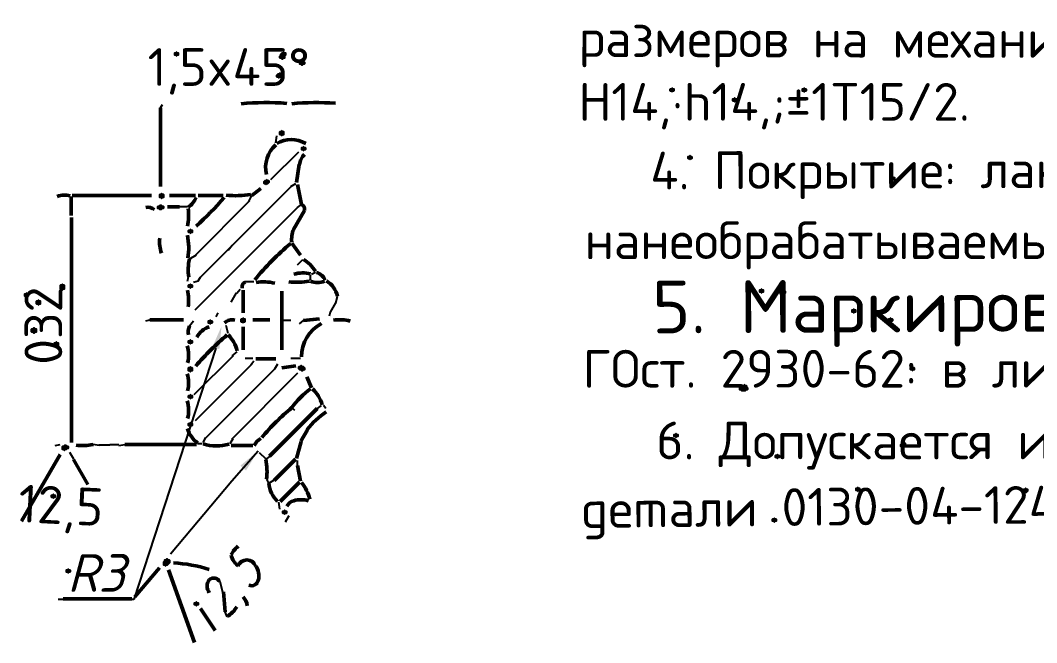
# Model space of a CAD drawing. Header units: millimetres. Extents: x -6 to 427, y -3 to 297.
# Drawn here: x 162.2 to 297.1, y 86.6 to 169.1 of the extents above; entities that cross this region are included whole.
import ezdxf

# ---------------------------------------------------------------- set-up
doc = ezdxf.new("R2010")
doc.units = ezdxf.units.MM
for name, color, linetype, lineweight in [('DIMS', 4, 'Continuous', 25), ('MAIN', 7, 'Continuous', 50), ('TEXT', 7, 'Continuous', 25), ('THIN', 3, 'Continuous', 25)]:
    doc.layers.add(name, color=color, linetype=linetype, lineweight=lineweight)
doc.styles.add('ESKD', font='isocpeur.ttf', dxfattribs={"oblique": 15})
doc.dimstyles.new('ESKD', dxfattribs={"dimtxt": 5, "dimasz": 3, "dimexe": 2, "dimexo": 0, "dimgap": 1, "dimtad": 1, "dimtxsty": 'ESKD', "dimcen": 2.5, "dimclrd": 256, "dimclre": 256, "dimclrt": 256, "dimadec": 0, "dimazin": 3, "dimtfac": 1, "dimtmove": 0, "dimatfit": 3, "dimlwd": 25, "dimlwe": 25})

# ---------------------------------------------------------------- blocks, each defined once
blk = doc.blocks.new('_CLOSEDFILLED')
at = {"color": 0, "linetype": 'BYBLOCK'}
blk.add_solid([(-1, 0.164), (0, 0), (-1, -0.164)], dxfattribs=at)
blk = doc.blocks.new('*D11')
at = {"lineweight": 25}
for p, q in [((188.17, 125.64), (177.28, 92.33)), ((177.28, 92.33), (167.28, 92.33))]:
    blk.add_line(p, q, dxfattribs=at)
at = {"layer": 'Defpoints'}
for p in [(188.93, 128.54), (188.21, 125.76)]:
    blk.add_point(p, dxfattribs=at)
at = {"layer": 'DIMS', "xscale": 3, "yscale": 3, "rotation": 75.3812274591159}
blk.add_blockref('_CLOSEDFILLED', (188.93, 128.54), dxfattribs=at)
at = {"layer": 'DIMS', "insert": (172.28, 95.83), "char_height": 5, "attachment_point": 5, "style": 'ESKD'}
blk.add_mtext('R3', dxfattribs=at)

msp = doc.modelspace()

# ---------------------------------------------------------------- hatches: boundary and pattern name
at = {"layer": 'DIMS'}
h = msp.add_hatch(color=256, dxfattribs=at)
h.dxf.hatch_style = 1
h.paths.add_polyline_path([(182.955, 165.044), (182.824, 164.912), (182.692, 164.912), (182.56, 164.78), (182.56, 164.516), (182.692, 164.384), (182.824, 164.384), (182.955, 164.252), (183.087, 164.384), (183.219, 164.384), (183.351, 164.516), (183.351, 164.78), (183.219, 164.912), (183.087, 164.912)])
h = msp.add_hatch(color=256, dxfattribs=at)
h.dxf.hatch_style = 1
h.paths.add_polyline_path([(197.186, 165.044), (197.054, 164.912), (196.922, 164.912), (196.659, 164.648), (196.659, 164.516), (196.527, 164.384), (196.527, 164.119), (196.659, 163.987), (196.791, 163.987), (196.922, 163.855), (197.054, 163.855), (197.186, 163.987), (197.318, 163.987), (197.449, 164.119), (197.449, 164.384), (197.581, 164.516), (197.581, 164.78), (197.449, 164.912), (197.318, 164.912)])
h = msp.add_hatch(color=256, dxfattribs=at)
h.dxf.hatch_style = 1
h.paths.add_polyline_path([(199.558, 163.855), (199.426, 163.723), (199.294, 163.723), (199.162, 163.591), (199.162, 163.327), (199.294, 163.195), (199.426, 163.195), (199.558, 163.063), (199.689, 163.063), (199.821, 163.195), (199.953, 163.195), (200.085, 163.327), (200.085, 163.591), (199.953, 163.723), (199.821, 163.723), (199.689, 163.855)])
h = msp.add_hatch(color=256, dxfattribs=at)
h.dxf.hatch_style = 1
h.paths.add_polyline_path([(196.659, 162.27), (196.527, 162.138), (196.395, 162.138), (196.132, 161.874), (196.132, 161.61), (196.264, 161.478), (196.395, 161.478), (196.527, 161.346), (196.659, 161.478), (196.791, 161.478), (197.054, 161.742), (197.054, 162.006), (196.922, 162.138), (196.791, 162.138)])
h = msp.add_hatch(color=256, dxfattribs=at)
h.dxf.hatch_style = 1
h.paths.add_polyline_path([(248.706, 160.289), (248.574, 160.157), (248.442, 160.157), (248.311, 160.025), (248.311, 159.761), (248.442, 159.628), (248.574, 159.628), (248.706, 159.496), (248.838, 159.628), (248.969, 159.628), (249.101, 159.761), (249.101, 160.025), (248.969, 160.157), (248.838, 160.157)])
h = msp.add_hatch(color=256, dxfattribs=at)
h.dxf.hatch_style = 1
h.paths.add_polyline_path([(266.231, 160.289), (266.099, 160.157), (265.967, 160.157), (265.835, 160.025), (265.835, 159.761), (265.967, 159.628), (266.099, 159.628), (266.231, 159.496), (266.362, 159.628), (266.494, 159.628), (266.626, 159.761), (266.626, 160.025), (266.494, 160.157), (266.362, 160.157)])
h = msp.add_hatch(color=256, dxfattribs=at)
h.dxf.hatch_style = 1
h.paths.add_polyline_path([(257.007, 158.968), (256.875, 158.836), (256.744, 158.836), (256.612, 158.704), (256.612, 158.44), (256.744, 158.308), (256.875, 158.308), (257.007, 158.175), (257.139, 158.308), (257.271, 158.308), (257.402, 158.44), (257.402, 158.704), (257.271, 158.836), (257.139, 158.836)])
h = msp.add_hatch(color=256, dxfattribs=at)
h.dxf.hatch_style = 1
h.paths.add_polyline_path([(196.922, 154.609), (196.791, 154.477), (196.659, 154.477), (196.527, 154.345), (196.527, 153.949), (196.659, 153.817), (196.791, 153.817), (196.922, 153.684), (197.054, 153.817), (197.186, 153.817), (197.318, 153.949), (197.318, 154.345), (197.186, 154.477), (197.054, 154.477)])
h = msp.add_hatch(color=256, dxfattribs=at)
h.dxf.hatch_style = 1
h.paths.add_polyline_path([(199.821, 152.496), (199.689, 152.364), (199.558, 152.364), (199.426, 152.231), (199.426, 151.967), (199.558, 151.835), (199.689, 151.835), (199.821, 151.703), (199.953, 151.835), (200.085, 151.835), (200.216, 151.967), (200.216, 152.231), (200.085, 152.364), (199.953, 152.364)])
h = msp.add_hatch(color=256, dxfattribs=at)
h.dxf.hatch_style = 1
h.paths.add_polyline_path([(251.078, 151.307), (250.946, 151.175), (250.814, 151.175), (250.682, 151.043), (250.682, 150.779), (250.814, 150.646), (250.946, 150.646), (251.078, 150.514), (251.209, 150.646), (251.341, 150.646), (251.473, 150.779), (251.473, 151.043), (251.341, 151.175), (251.209, 151.175)])
h = msp.add_hatch(color=256, dxfattribs=at)
h.dxf.hatch_style = 1
h.paths.add_polyline_path([(277.958, 148.533), (277.826, 148.401), (277.694, 148.401), (277.562, 148.269), (277.562, 148.005), (277.694, 147.873), (277.826, 147.873), (277.958, 147.74), (278.089, 147.873), (278.221, 147.873), (278.353, 148.005), (278.353, 148.269), (278.221, 148.401), (278.089, 148.401)])
h = msp.add_hatch(color=256, dxfattribs=at)
h.dxf.hatch_style = 1
h.paths.add_polyline_path([(194.946, 148.137), (194.814, 148.005), (194.682, 148.005), (194.419, 147.74), (194.419, 147.476), (194.551, 147.344), (194.682, 147.344), (194.814, 147.212), (194.946, 147.344), (195.078, 147.344), (195.341, 147.608), (195.341, 147.873), (195.209, 148.005), (195.078, 148.005)])
h = msp.add_hatch(color=256, dxfattribs=at)
h.dxf.hatch_style = 1
h.paths.add_polyline_path([(180.979, 146.288), (180.847, 146.155), (180.715, 146.155), (180.584, 146.023), (180.584, 145.627), (180.715, 145.495), (180.847, 145.495), (180.979, 145.363), (181.111, 145.495), (181.242, 145.495), (181.374, 145.627), (181.374, 146.023), (181.242, 146.155), (181.111, 146.155)])
h = msp.add_hatch(color=256, dxfattribs=at)
h.dxf.hatch_style = 1
h.paths.add_polyline_path([(180.715, 144.702), (180.584, 144.57), (180.452, 144.57), (180.32, 144.438), (180.32, 144.174), (180.452, 144.042), (180.584, 144.042), (180.715, 143.91), (180.979, 143.91), (181.111, 144.042), (181.242, 144.042), (181.374, 144.174), (181.374, 144.438), (181.242, 144.57), (181.111, 144.57), (180.979, 144.702)])
h = msp.add_hatch(color=256, dxfattribs=at)
h.dxf.hatch_style = 1
h.paths.add_polyline_path([(184.8, 141.532), (184.668, 141.4), (184.536, 141.4), (184.405, 141.268), (184.405, 141.004), (184.536, 140.872), (184.668, 140.872), (184.8, 140.74), (184.932, 140.872), (185.064, 140.872), (185.195, 141.004), (185.195, 141.268), (185.064, 141.4), (184.932, 141.4)])
h = msp.add_hatch(color=256, dxfattribs=at)
h.dxf.hatch_style = 1
h.paths.add_polyline_path([(167.802, 134.268), (167.671, 134.135), (167.539, 134.135), (167.407, 134.003), (167.407, 133.475), (167.539, 133.343), (167.671, 133.343), (167.802, 133.211), (167.934, 133.343), (168.066, 133.343), (168.198, 133.475), (168.198, 134.003), (168.066, 134.135), (167.934, 134.135)])
h = msp.add_hatch(color=256, dxfattribs=at)
h.dxf.hatch_style = 1
h.paths.add_polyline_path([(184.8, 134.268), (184.668, 134.135), (184.536, 134.135), (184.405, 134.003), (184.405, 133.739), (184.536, 133.607), (184.668, 133.607), (184.8, 133.475), (184.932, 133.607), (185.064, 133.607), (185.195, 133.739), (185.195, 134.003), (185.064, 134.135), (184.932, 134.135)])
h = msp.add_hatch(color=256, dxfattribs=at)
h.dxf.hatch_style = 1
h.paths.add_polyline_path([(260.565, 133.607), (260.433, 133.475), (260.301, 133.475), (260.169, 133.343), (260.169, 133.079), (260.301, 132.947), (260.433, 132.947), (260.565, 132.815), (260.696, 132.947), (260.828, 132.947), (260.96, 133.079), (260.96, 133.343), (260.828, 133.475), (260.696, 133.475)])
h = msp.add_hatch(color=256, dxfattribs=at)
h.dxf.hatch_style = 1
h.paths.add_polyline_path([(163.059, 133.079), (162.927, 132.947), (162.795, 132.947), (162.664, 132.815), (162.664, 132.55), (162.795, 132.418), (162.927, 132.418), (163.059, 132.286), (163.191, 132.418), (163.322, 132.418), (163.454, 132.55), (163.454, 132.815), (163.322, 132.947), (163.191, 132.947)])
h = msp.add_hatch(color=256, dxfattribs=at)
h.dxf.hatch_style = 1
h.paths.add_polyline_path([(164.64, 132.154), (164.508, 132.022), (164.376, 132.022), (164.245, 131.89), (164.245, 131.494), (164.376, 131.362), (164.508, 131.362), (164.64, 131.229), (164.772, 131.362), (164.904, 131.362), (165.035, 131.494), (165.035, 131.89), (164.904, 132.022), (164.772, 132.022)])
h = msp.add_hatch(color=256, dxfattribs=at)
h.dxf.hatch_style = 1
h.paths.add_polyline_path([(263.464, 133.475), (263.332, 133.343), (263.2, 133.343), (262.936, 133.079), (262.936, 132.815), (263.068, 132.682), (263.2, 132.682), (263.332, 132.55), (263.464, 132.682), (263.595, 132.682), (263.859, 132.947), (263.859, 133.211), (263.727, 133.343), (263.595, 133.343)])
h = msp.add_hatch(color=256, dxfattribs=at)
h.dxf.hatch_style = 1
h.paths.add_polyline_path([(272.819, 130.965), (272.687, 130.833), (272.555, 130.833), (272.424, 130.701), (272.424, 130.437), (272.555, 130.305), (272.687, 130.305), (272.819, 130.173), (272.951, 130.305), (273.082, 130.305), (273.214, 130.437), (273.214, 130.701), (273.082, 130.833), (272.951, 130.833)])
h = msp.add_hatch(color=256, dxfattribs=at)
h.dxf.hatch_style = 1
h.paths.add_polyline_path([(187.435, 129.512), (187.304, 129.38), (187.172, 129.38), (187.04, 129.248), (187.04, 128.984), (187.172, 128.852), (187.304, 128.852), (187.435, 128.72), (187.567, 128.852), (187.699, 128.852), (187.831, 128.984), (187.831, 129.248), (187.699, 129.38), (187.567, 129.38)])
h = msp.add_hatch(color=256, dxfattribs=at)
h.dxf.hatch_style = 1
h.paths.add_polyline_path([(191.784, 129.777), (191.652, 129.644), (191.52, 129.644), (191.388, 129.512), (191.388, 129.116), (191.52, 128.984), (191.652, 128.984), (191.784, 128.852), (191.915, 128.984), (192.047, 128.984), (192.179, 129.116), (192.179, 129.512), (192.047, 129.644), (191.915, 129.644)])
h = msp.add_hatch(color=256, dxfattribs=at)
h.dxf.hatch_style = 1
h.paths.add_polyline_path([(277.694, 129.777), (277.562, 129.644), (277.431, 129.644), (277.299, 129.512), (277.299, 129.248), (277.431, 129.116), (277.562, 129.116), (277.694, 128.984), (277.826, 129.116), (277.958, 129.116), (278.089, 129.248), (278.089, 129.512), (277.958, 129.644), (277.826, 129.644)])
h = msp.add_hatch(color=256, dxfattribs=at)
h.dxf.hatch_style = 1
h.paths.add_polyline_path([(163.981, 128.456), (163.849, 128.324), (163.718, 128.324), (163.586, 128.191), (163.586, 127.795), (163.718, 127.663), (163.849, 127.663), (163.981, 127.531), (164.113, 127.531), (164.245, 127.663), (164.376, 127.663), (164.508, 127.795), (164.508, 128.191), (164.376, 128.324), (164.245, 128.324), (164.113, 128.456)])
h = msp.add_hatch(color=256, dxfattribs=at)
h.dxf.hatch_style = 1
h.paths.add_polyline_path([(184.8, 126.871), (184.668, 126.738), (184.536, 126.738), (184.405, 126.606), (184.405, 126.342), (184.536, 126.21), (184.668, 126.21), (184.8, 126.078), (184.932, 126.21), (185.064, 126.21), (185.195, 126.342), (185.195, 126.606), (185.064, 126.738), (184.932, 126.738)])
h = msp.add_hatch(color=256, dxfattribs=at)
h.dxf.hatch_style = 1
h.paths.add_polyline_path([(167.012, 126.606), (166.88, 126.474), (166.748, 126.474), (166.616, 126.342), (166.616, 125.946), (166.748, 125.814), (166.88, 125.814), (167.012, 125.682), (167.144, 125.814), (167.275, 125.814), (167.407, 125.946), (167.407, 126.342), (167.275, 126.474), (167.144, 126.474)])
h = msp.add_hatch(color=256, dxfattribs=at)
h.dxf.hatch_style = 1
h.paths.add_polyline_path([(184.8, 123.304), (184.668, 123.172), (184.536, 123.172), (184.405, 123.04), (184.405, 122.644), (184.536, 122.512), (184.668, 122.512), (184.8, 122.38), (184.932, 122.512), (185.064, 122.512), (185.195, 122.644), (185.195, 123.04), (185.064, 123.172), (184.932, 123.172)])
h = msp.add_hatch(color=256, dxfattribs=at)
h.dxf.hatch_style = 1
h.paths.add_polyline_path([(199.426, 123.436), (199.294, 123.304), (199.162, 123.304), (199.031, 123.172), (199.031, 122.908), (199.294, 122.644), (199.426, 122.644), (199.558, 122.512), (199.689, 122.512), (199.821, 122.644), (199.953, 122.644), (200.085, 122.776), (200.085, 123.04), (199.821, 123.304), (199.689, 123.304), (199.558, 123.436)])
h = msp.add_hatch(color=256, dxfattribs=at)
h.dxf.hatch_style = 1
h.paths.add_polyline_path([(280.593, 123.304), (280.461, 123.172), (280.329, 123.172), (280.198, 123.04), (280.198, 122.776), (280.329, 122.644), (280.461, 122.644), (280.593, 122.512), (280.725, 122.644), (280.856, 122.644), (280.988, 122.776), (280.988, 123.04), (280.856, 123.172), (280.725, 123.172)])
h = msp.add_hatch(color=256, dxfattribs=at)
h.dxf.hatch_style = 1
h.paths.add_polyline_path([(258.325, 120.927), (258.193, 120.795), (258.061, 120.795), (257.798, 120.53), (257.666, 120.53), (257.534, 120.398), (257.534, 120.134), (257.666, 120.002), (257.798, 120.002), (257.929, 119.87), (258.456, 119.87), (258.588, 120.002), (258.72, 120.002), (258.852, 120.134), (258.852, 120.398), (258.72, 120.53), (258.72, 120.662), (258.588, 120.795), (258.456, 120.795)])
h = msp.add_hatch(color=256, dxfattribs=at)
h.dxf.hatch_style = 1
h.paths.add_polyline_path([(184.8, 119.606), (184.668, 119.474), (184.536, 119.474), (184.405, 119.342), (184.405, 119.077), (184.536, 118.945), (184.668, 118.945), (184.8, 118.813), (184.932, 118.945), (185.064, 118.945), (185.195, 119.077), (185.195, 119.342), (185.064, 119.474), (184.932, 119.474)])
h = msp.add_hatch(color=256, dxfattribs=at)
h.dxf.hatch_style = 1
h.paths.add_polyline_path([(184.8, 115.907), (184.668, 115.775), (184.536, 115.775), (184.405, 115.643), (184.405, 115.379), (184.536, 115.247), (184.668, 115.247), (184.8, 115.115), (184.932, 115.247), (185.064, 115.247), (185.195, 115.379), (185.195, 115.643), (185.064, 115.775), (184.932, 115.775)])
h = msp.add_hatch(color=256, dxfattribs=at)
h.dxf.hatch_style = 1
h.paths.add_polyline_path([(249.233, 114.454), (249.101, 114.322), (248.969, 114.322), (248.838, 114.19), (248.838, 113.926), (248.969, 113.794), (249.101, 113.794), (249.233, 113.662), (249.365, 113.794), (249.496, 113.794), (249.628, 113.926), (249.628, 114.19), (249.496, 114.322), (249.365, 114.322)])
h = msp.add_hatch(color=256, dxfattribs=at)
h.dxf.hatch_style = 1
h.paths.add_polyline_path([(279.407, 113.266), (279.275, 113.133), (279.144, 113.133), (278.88, 112.869), (278.88, 112.605), (279.012, 112.473), (279.144, 112.473), (279.275, 112.341), (279.407, 112.473), (279.539, 112.473), (279.802, 112.737), (279.802, 113.001), (279.671, 113.133), (279.539, 113.133)])
h = msp.add_hatch(color=256, dxfattribs=at)
h.dxf.hatch_style = 1
h.paths.add_polyline_path([(168.066, 112.869), (167.934, 112.737), (167.802, 112.737), (167.671, 112.605), (167.671, 112.209), (167.802, 112.077), (167.934, 112.077), (168.066, 111.945), (168.198, 112.077), (168.329, 112.077), (168.461, 112.209), (168.593, 112.209), (168.725, 112.341), (168.725, 112.605), (168.593, 112.737), (168.461, 112.737), (168.329, 112.869)])
h = msp.add_hatch(color=256, dxfattribs=at)
h.dxf.hatch_style = 1
h.paths.add_polyline_path([(262.673, 111.68), (262.541, 111.548), (262.409, 111.548), (262.278, 111.416), (262.278, 111.152), (262.409, 111.02), (262.541, 111.02), (262.673, 110.888), (262.805, 111.02), (262.936, 111.02), (263.068, 111.152), (263.068, 111.416), (262.936, 111.548), (262.805, 111.548)])
h = msp.add_hatch(color=256, dxfattribs=at)
h.dxf.hatch_style = 1
h.paths.add_polyline_path([(273.346, 107.322), (273.214, 107.189), (273.082, 107.189), (272.951, 107.057), (272.951, 106.793), (273.082, 106.661), (273.214, 106.661), (273.346, 106.529), (273.478, 106.661), (273.609, 106.661), (273.741, 106.793), (273.741, 107.057), (273.609, 107.189), (273.478, 107.189)])
h = msp.add_hatch(color=256, dxfattribs=at)
h.dxf.hatch_style = 1
h.paths.add_polyline_path([(295.614, 107.189), (295.482, 107.057), (295.351, 107.057), (295.087, 106.793), (295.087, 106.529), (295.219, 106.397), (295.351, 106.397), (295.482, 106.265), (295.614, 106.397), (295.746, 106.397), (296.009, 106.661), (296.009, 106.925), (295.878, 107.057), (295.746, 107.057)])
h = msp.add_hatch(color=256, dxfattribs=at)
h.dxf.hatch_style = 1
h.paths.add_polyline_path([(166.616, 106.397), (166.485, 106.265), (166.353, 106.265), (166.221, 106.133), (166.221, 105.869), (166.353, 105.736), (166.485, 105.736), (166.616, 105.604), (166.748, 105.736), (166.88, 105.736), (167.012, 105.869), (167.012, 106.133), (166.88, 106.265), (166.748, 106.265)])
h = msp.add_hatch(color=256, dxfattribs=at)
h.dxf.hatch_style = 1
h.paths.add_polyline_path([(197.318, 104.284), (197.186, 104.151), (197.054, 104.151), (196.922, 104.019), (196.922, 103.755), (197.054, 103.623), (197.186, 103.623), (197.318, 103.491), (197.449, 103.623), (197.581, 103.623), (197.713, 103.755), (197.713, 104.019), (197.581, 104.151), (197.449, 104.151)])
h = msp.add_hatch(color=256, dxfattribs=at)
h.dxf.hatch_style = 1
h.paths.add_polyline_path([(262.278, 103.227), (262.146, 103.095), (262.014, 103.095), (261.882, 102.963), (261.882, 102.698), (262.014, 102.566), (262.146, 102.566), (262.278, 102.434), (262.409, 102.566), (262.541, 102.566), (262.673, 102.698), (262.673, 102.963), (262.541, 103.095), (262.409, 103.095)])
h = msp.add_hatch(color=256, dxfattribs=at)
h.dxf.hatch_style = 1
h.paths.add_polyline_path([(181.638, 97.811), (181.506, 97.679), (181.374, 97.679), (181.242, 97.547), (181.242, 97.415), (181.111, 97.283), (181.111, 96.887), (181.242, 96.755), (181.374, 96.755), (181.506, 96.622), (181.638, 96.755), (181.769, 96.755), (182.165, 97.151), (182.165, 97.547), (182.033, 97.679), (181.901, 97.679), (181.769, 97.811)])
h = msp.add_hatch(color=256, dxfattribs=at)
h.dxf.hatch_style = 1
h.paths.add_polyline_path([(168.593, 96.49), (168.461, 96.358), (168.329, 96.358), (168.198, 96.226), (168.198, 95.962), (168.329, 95.83), (168.461, 95.83), (168.593, 95.698), (168.725, 95.83), (168.856, 95.83), (168.988, 95.962), (168.988, 96.226), (168.856, 96.358), (168.725, 96.358)])
h = msp.add_hatch(color=256, dxfattribs=at)
h.dxf.hatch_style = 1
h.paths.add_polyline_path([(185.591, 92.131), (185.459, 91.999), (185.327, 91.999), (185.195, 91.867), (185.195, 91.603), (185.327, 91.471), (185.459, 91.471), (185.591, 91.339), (185.722, 91.471), (185.854, 91.471), (185.986, 91.603), (185.986, 91.867), (185.854, 91.999), (185.722, 91.999)])
at = {"layer": 'THIN'}
h = msp.add_hatch(dxfattribs=at)
h.set_pattern_fill('ANSI31', scale=0.808385)
h.set_pattern_definition([(45, (-1.6717, 1.6717), (-1.814877, 1.814877), [])])
h.paths.add_polyline_path([(199.031, 151.835), (195.341, 148.137), (196.264, 147.344), (196.527, 146.816), (196.527, 146.023), (196.264, 145.495), (195.209, 144.438), (194.287, 144.174), (193.365, 144.438), (192.574, 145.363), (185.327, 138.098), (186.249, 137.306), (186.513, 136.777), (186.513, 135.985), (185.854, 135.06), (186.776, 134.268), (187.04, 133.739), (187.04, 132.815), (186.776, 132.286), (185.327, 130.833), (185.591, 130.569), (199.294, 144.306), (198.372, 145.099), (198.108, 145.627), (198.108, 146.684), (198.372, 147.08), (197.449, 147.873), (197.186, 148.401), (197.186, 149.193), (197.449, 149.722), (199.294, 151.571)])
h = msp.add_hatch(dxfattribs=at)
h.set_pattern_fill('ANSI31', scale=0.808385)
h.set_pattern_definition([(45, (-1.5698, 1.5698), (-1.814877, 1.814877), [])])
h.paths.add_polyline_path([(199.162, 122.247), (198.899, 122.512), (198.372, 122.115), (197.713, 121.983), (197.054, 122.115), (196, 123.172), (195.341, 122.644), (194.682, 122.512), (193.892, 122.644), (192.838, 123.7), (192.179, 123.568), (191.256, 123.833), (190.334, 124.889), (185.195, 119.606), (186.118, 118.813), (186.381, 118.285), (186.381, 117.492), (186.118, 116.964), (185.327, 116.171), (186.513, 115.247), (186.776, 114.718), (186.645, 113.794), (186.908, 113.53), (187.699, 114.322), (188.753, 114.586), (189.675, 114.322), (190.466, 113.398)])

# ---------------------------------------------------------------- linework, layer by layer
at = {"layer": 'MAIN'}
for p, q in [((180.847, 147.08), (180.847, 157.515)), ((198.899, 147.608), (199.241, 149.986)), ((199.558, 144.702), (199.031, 147.344)), ((168.988, 143.249), (168.988, 145.759)), ((169.12, 145.891), (179.661, 145.891)), ((182.033, 145.891), (185.459, 145.891)), ((185.854, 145.891), (189.148, 145.891)), ((192.969, 145.891), (194.155, 146.816)), ((181.767, 144.372), (183.353, 144.372)), ((169.028, 113.133), (169.028, 142.985)), ((198.477, 141.4), (199.926, 143.91)), ((199.426, 137.966), (198.24, 139.551)), ((191.784, 130.305), (191.784, 133.343)), ((196.922, 125.418), (196.922, 133.211)), ((199.821, 129.327), (201.929, 129.512)), ((179.398, 129.38), (183.878, 129.38)), ((191.784, 125.418), (191.784, 128.456)), ((193.101, 129.38), (195.341, 129.38)), ((193.496, 124.229), (196.132, 124.229)), ((196.922, 123.04), (198.767, 123.304)), ((200.875, 120.398), (200.269, 121.851)), ((195.304, 111.321), (201.637, 117.653)), ((199.441, 113.286), (200.333, 114.83)), ((198.889, 111.023), (199.489, 113.263)), ((185.591, 112.869), (176.104, 112.869)), ((190.202, 112.737), (193.101, 112.737)), ((162.411, 102.692), (167.528, 111.555)), ((171.212, 107.576), (169.294, 110.897)), ((195.899, 108.082), (198.736, 110.92)), ((199.426, 107.982), (199.031, 110.095)), ((196.69, 105.308), (199.263, 107.882)), ((177.421, 92.66), (180.715, 96.49)), ((185.327, 86.584), (181.901, 96.226)), ((189.412, 90.678), (189.175, 93.32)), ((167.934, 92.409), (177.026, 92.409)), ((188.074, 88.2), (186.128, 91.126))]:
    msp.add_line(p, q, dxfattribs=at)
for centre, radius, start, end in [((194.831, 120.891), 37.32, 85.78164, 95.09289), ((201.42, 123.796), 34.414, 85.64575, 95.30489), ((198.868, 149.571), 4.09, 131.82998, 192.5965), ((198.187, 149.689), 3.631, 58.28663, 122.0627), ((201.272, 149.871), 1.982, 132.56655, 176.75396), ((168.083, 143.296), 2.64, 73.39988, 110.86849), ((183.058, 146.577), 2.675, 303.07738, 339.4474), ((162.615, 168.12), 34.886, 311.1151, 319.85133), ((190.9, 158.604), 12.741, 263.91088, 278.75739), ((179.183, 143.003), 1.318, 49.95044, 103.46894), ((199.326, 144.096), 0.63, 342.78812, 69.05586), ((178.668, 143.199), 5.899, 346.26309, 9.43548), ((176.129, 138.874), 8.447, 351.18061, 11.83075), ((201.858, 140.081), 3.628, 158.68474, 186.27388), ((184.803, 139.679), 4.092, 172.57989, 200.75353), ((221.885, 111.292), 36.918, 130.07598, 140.66534), ((190.405, 136.035), 5.899, 166.26309, 189.43548), ((196.933, 132.933), 5.327, 33.15768, 57.33699), ((199.702, 131.705), 3.917, 74.48265, 107.71562), ((200.997, 133.922), 1.841, 23.30291, 73.38575), ((192.415, 133.729), 0.765, 118.76189, 189.04517), ((194.53, 128.328), 6.107, 76.10282, 99.66527), ((198.86, 143.755), 9.376, 263.8075, 280.75575), ((201.666, 136.914), 2.558, 248.83674, 291.16326), ((201.184, 131.811), 3.213, 13.34511, 58.48648), ((179.199, 132.006), 5.367, 350.33998, 14.40228), ((186.559, 127.807), 2.046, 157.56833, 191.40919), ((188.205, 125.759), 2.877, 108.48862, 152.25291), ((190.302, 128.092), 1.317, 71.65157, 136.59456), ((204.506, 124.493), 4.978, 117.95615, 180.0023), ((204.674, 124.305), 5.108, 74.82843, 100.05346), ((217.038, 95.603), 41.952, 130.71419, 138.74253), ((186.51, 124.12), 4.651, 14.57359, 44.84245), ((180.625, 124.745), 3.945, 344.55741, 17.63149), ((180.625, 121.046), 3.945, 344.55741, 17.63149), ((208.518, 110.008), 12.866, 127.15565, 142.9857), ((197.619, 116.708), 4.892, 17.07027, 46.40313), ((180.162, 117.412), 4.409, 345.35663, 16.64928), ((219.483, 92.429), 33.053, 129.9869, 139.70296), ((209.344, 107.718), 11.515, 124.64292, 141.7526), ((188.142, 116.184), 3.927, 197.81656, 232.74945), ((194.947, 112.059), 1.8, 116.27348, 158.40495), ((170.461, 119.671), 6.952, 263.30548, 281.84229), ((188.261, 119.219), 6.53, 254.29903, 284.80153), ((186.195, 109.195), 8.771, 353.81007, 11.11014), ((199.127, 108.158), 3.959, 186.40536, 225.88483), ((194.946, 104.211), 5.861, 13.81216, 38.27133), ((198.858, 104.057), 1.401, 104.58142, 153.99704), ((199.489, 102.15), 3.398, 73.39454, 106.77273), ((192.942, 97.039), 2.962, 127.62927, 156.69733), ((181.239, 76.821), 20.393, 72.75565, 86.28296), ((192.615, 98.754), 2.472, 192.90678, 233.30981), ((192.298, 96.355), 1.204, 18.4202, 161.2215), ((191.559, 95.409), 2.338, 347.54995, 34.79029), ((188.544, 94.069), 1.517, 146.00047, 215.36323), ((187.902, 94.325), 0.836, 21.58301, 135.91332), ((192.906, 95.044), 0.911, 247.45548, 351.5208), ((190.508, 91.372), 1.812, 3.14401, 45.27146), ((187.709, 93.262), 3.777, 301.22325, 329.6496)]:
    msp.add_arc(centre, radius, start, end, dxfattribs=at)
at = {"layer": 'THIN'}
for p, q in [((180.847, 157.515), (181.111, 157.964)), ((196.132, 152.892), (196.264, 153.817)), ((198.108, 147.08), (198.767, 147.476)), ((192.574, 145.099), (192.969, 145.891)), ((184.409, 144.372), (183.346, 144.372)), ((199.031, 144.306), (199.558, 144.702)), ((189.807, 138.626), (190.334, 139.287)), ((184.651, 137.465), (185.608, 138.018)), ((198.996, 136.677), (199.724, 137.406)), ((184.405, 134.532), (184.536, 135.06)), ((185.828, 134.558), (186.144, 135.06)), ((200.744, 134.664), (200.744, 135.324)), ((200.875, 135.456), (201.402, 135.72)), ((185.195, 134.4), (185.828, 134.558)), ((192.043, 134.466), (193.237, 134.466)), ((190.221, 131.746), (190.921, 132.958)), ((190.94, 132.947), (191.388, 133.475)), ((204.117, 131.626), (204.301, 132.55)), ((203.398, 130.425), (204.098, 131.637)), ((188.226, 129.777), (188.489, 130.305)), ((203.247, 129.909), (203.379, 130.437)), ((178.871, 129.248), (179.398, 129.38)), ((184.668, 128.588), (185.195, 129.248)), ((189.825, 127.58), (189.538, 128.653)), ((198.112, 129.314), (197.05, 129.314)), ((199.294, 128.852), (199.821, 129.327)), ((190.334, 124.625), (190.993, 125.153)), ((193.103, 124.268), (192.046, 124.268)), ((198.105, 124.295), (199.429, 124.295)), ((192.838, 123.436), (193.233, 123.965)), ((196, 122.908), (196.395, 123.568)), ((198.635, 117.36), (198.24, 117.757)), ((201.666, 117.624), (202.193, 118.021)), ((202.773, 117.624), (202.456, 118.021)), ((186.513, 113.133), (186.829, 113.794)), ((190.071, 113.001), (190.466, 113.662)), ((166.88, 112.737), (167.539, 112.869)), ((172.678, 112.737), (171.887, 112.869)), ((172.675, 112.803), (174.13, 112.803)), ((175.317, 112.803), (174.123, 112.803)), ((175.313, 112.737), (176.104, 112.869)), ((185.722, 113.001), (186.381, 113.001)), ((169.321, 110.91), (168.813, 111.79)), ((194.849, 110.92), (193.989, 111.78)), ((194.814, 110.888), (195.341, 111.284)), ((199.031, 110.095), (199.031, 110.756)), ((195.209, 107.718), (194.946, 108.246)), ((195.209, 107.718), (195.868, 108.114)), ((196.659, 104.284), (196.527, 105.208)), ((197.396, 102.593), (197.898, 103.464)), ((189.119, 93.303), (188.756, 94.658)), ((189.675, 90.018), (189.412, 90.678))]:
    msp.add_line(p, q, dxfattribs=at)

# ---------------------------------------------------------------- texts
at = {"layer": 'TEXT', "style": 'ESKD'}
for s, height, rotation, p in [('размеров на механическую обработку:', 5, -0.11067, (236.32, 164.261)), ('4. Покрытие: лак ЛБС-2 ГОСТ901-78 11А', 5, 0.20331, (245.807, 146.693)), ('5. Маркировать шрифтом ПО-12', 7, 0.24651, (246.071, 127.597)), ('032', 5, 90, (167.799, 123.436)), ('12,5', 5, -2.777, (161.889, 102.579)), ('gеmали 0130-04-124.', 5, 0.57054, (236.584, 101.784))]:
    msp.add_text(s, height=height, rotation=rotation, dxfattribs=at).set_placement(p)
for s, p in [('1,5x45%%d', (179.134, 160.431)), ('H14,·h14,;%%p1T15/2.', (236.32, 155.808)), ('нанеобрабатываемых поверхностях', (237.111, 137.447)), ('ГОст. 2930-62: в литье. выпуклость букв 1,5мм.', (236.847, 120.408)), ('6. Допускается использовать отливку', (246.598, 110.898))]:
    msp.add_text(s, height=5, dxfattribs=at).set_placement(p)

# ---------------------------------------------------------------- dimensions: what is measured, and where the dimension line sits
at = {"layer": 'DIMS'}
dim = msp.add_radius_dim(center=(188.205, 125.759), mpoint=(188.931, 128.543), text='R3', dimstyle='ESKD', override={"dimtih": 1, "dimtoh": 1}, dxfattribs=at)
dim.commit()
dim.dimension.update_dxf_attribs({"geometry": '*D11', "text_midpoint": (177.282, 92.33), "dimtype": 164})

# ---------------------------------------------------------------- leaders
msp.add_leader([(193.778, 111.996), (190.299, 108.014), (182.165, 98.34)], dimstyle='ESKD', dxfattribs=at)

doc.saveas('drawing.dxf')
